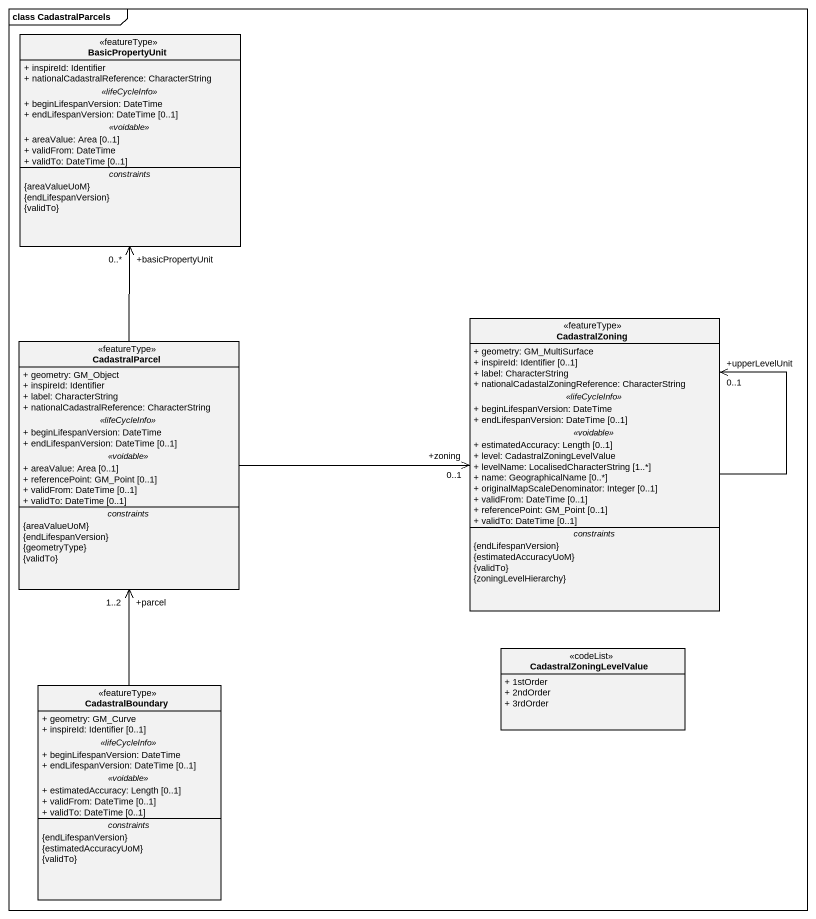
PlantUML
@startuml
mainframe class CadastralParcels
hide circle
hide empty members
skinparam classAttributeIconSize 0
class BasicPropertyUnit <<featureType>> {
  + inspireId: Identifier
  + nationalCadastralReference: CharacterString
  .. <<lifeCycleInfo>> ..
  + beginLifespanVersion: DateTime
  + endLifespanVersion: DateTime [0..1]
  .. <<voidable>> ..
  + areaValue: Area [0..1]
  + validFrom: DateTime
  + validTo: DateTime [0..1]
  -- constraints --
  {areaValueUoM}
  {endLifespanVersion}
  {validTo}
}
class CadastralParcel <<featureType>> {
  + geometry: GM_Object
  + inspireId: Identifier
  + label: CharacterString
  + nationalCadastralReference: CharacterString
  .. <<lifeCycleInfo>> ..
  + beginLifespanVersion: DateTime
  + endLifespanVersion: DateTime [0..1]
  .. <<voidable>> ..
  + areaValue: Area [0..1]
  + referencePoint: GM_Point [0..1]
  + validFrom: DateTime [0..1]
  + validTo: DateTime [0..1]
  -- constraints --
  {areaValueUoM}
  {endLifespanVersion}
  {geometryType}
  {validTo}
}
class CadastralZoning <<featureType>> {
  + geometry: GM_MultiSurface
  + inspireId: Identifier [0..1]
  + label: CharacterString
  + nationalCadastalZoningReference: CharacterString
  .. <<lifeCycleInfo>> ..
  + beginLifespanVersion: DateTime
  + endLifespanVersion: DateTime [0..1]
  .. <<voidable>> ..
  + estimatedAccuracy: Length [0..1]
  + level: CadastralZoningLevelValue
  + levelName: LocalisedCharacterString [1..*]
  + name: GeographicalName [0..*]
  + originalMapScaleDenominator: Integer [0..1]
  + validFrom: DateTime [0..1]
  + referencePoint: GM_Point [0..1]
  + validTo: DateTime [0..1]
  -- constraints --
  {endLifespanVersion}
  {estimatedAccuracyUoM}
  {validTo}
  {zoningLevelHierarchy}
}
class CadastralZoningLevelValue <<codeList>> {
  + 1stOrder
  + 2ndOrder
  + 3rdOrder
}
class CadastralBoundary <<featureType>> {
  + geometry: GM_Curve
  + inspireId: Identifier [0..1]
  .. <<lifeCycleInfo>> ..
  + beginLifespanVersion: DateTime
  + endLifespanVersion: DateTime [0..1]
  .. <<voidable>> ..
  + estimatedAccuracy: Length [0..1]
  + validFrom: DateTime [0..1]
  + validTo: DateTime [0..1]
  -- constraints --
  {endLifespanVersion}
  {estimatedAccuracyUoM}
  {validTo}
}
CadastralParcel -up-> "+basicPropertyUnit\n0..*" BasicPropertyUnit
CadastralParcel -right-> "+zoning\n0..1" CadastralZoning
CadastralZoning --> "+upperLevelUnit\n0..1" CadastralZoning
CadastralBoundary -up-> "+parcel\n1..2" CadastralParcel
@enduml
